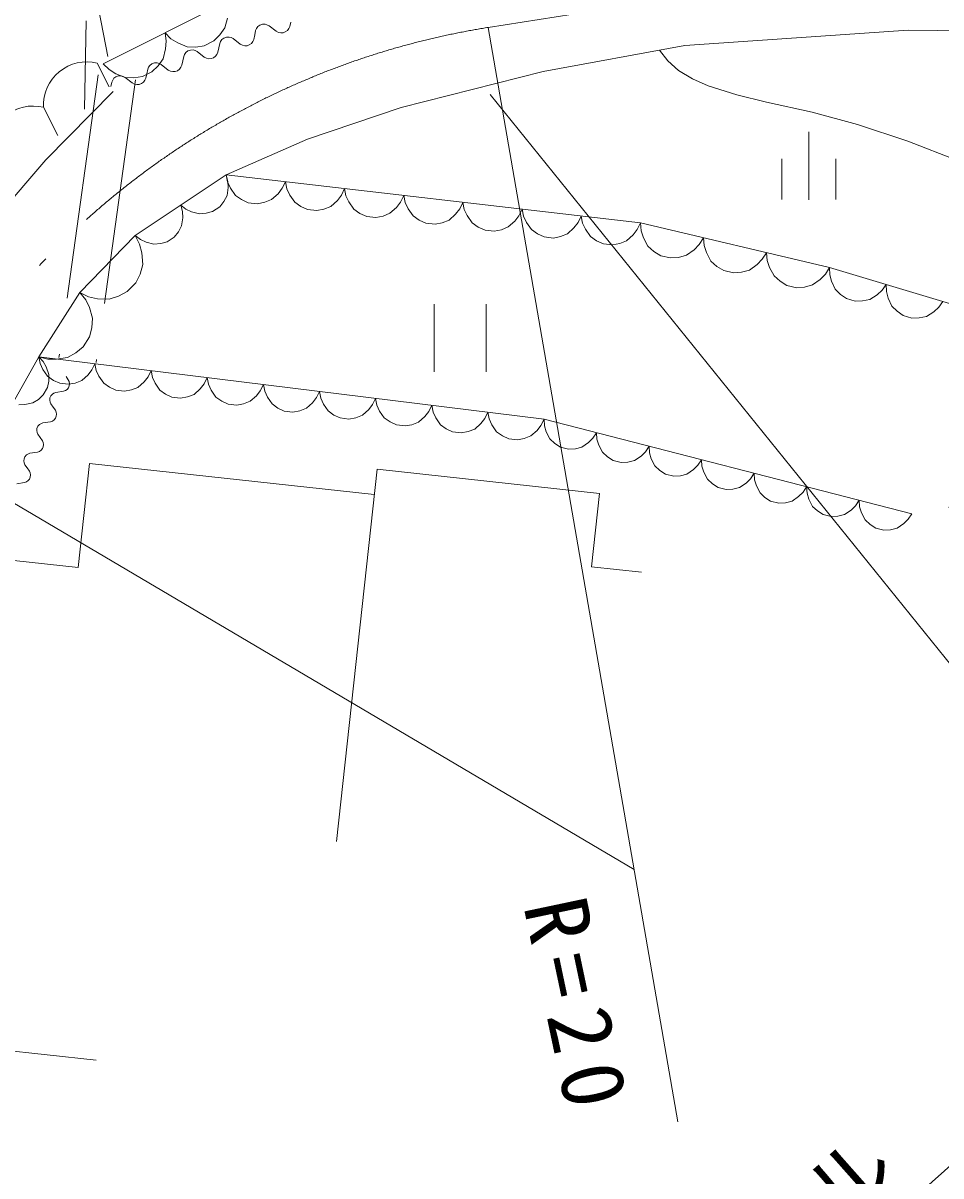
# Model space of a CAD drawing. Units: millimetres, scale not verified. Extents: x -625 to 708542, y -625 to 359900.
# Drawn here: x 516327 to 540723, y 250311 to 280959 of the extents above; entities that cross this region are included whole.
import ezdxf
from ezdxf.enums import TextEntityAlignment as Align

# ---------------------------------------------------------------- set-up
doc = ezdxf.new("R2010")
doc.units = ezdxf.units.MM
doc.header["$LTSCALE"] = 1000
doc.linetypes.add('DASHED', pattern=[7.5, 6, -1.5])
doc.linetypes.add('LONG_DASHED_DOTTED', pattern=[15.25, 12, -1.5, 0.25, -1.5])
doc.layers.add('S-SUV', color=7, linetype='Continuous', lineweight=13)
doc.styles.add('ＭＳ ゴシック', font='')
doc.styles.get('ＭＳ ゴシック').set_extended_font_data('MS Gothic')

msp = doc.modelspace()

# ---------------------------------------------------------------- linework, layer by layer
at = {"layer": 'S-SUV'}
for p, q in [((518581, 280067), (513369, 306706)), ((521746, 281521), (518460, 279878)), ((521691, 280831), (521760, 281092)), ((521559, 280642), (521691, 280831)), ((522509, 280760), (522484, 280643)), ((522534, 280812), (522509, 280760)), ((522569, 280865), (522534, 280812)), ((522622, 280904), (522569, 280865)), ((522689, 280928), (522622, 280904)), ((522758, 280931), (522689, 280928)), ((522810, 280914), (522758, 280931)), ((522868, 280889), (522810, 280914)), ((523056, 280741), (522868, 280889)), ((523113, 280710), (523056, 280741)), ((523354, 280761), (523297, 280722)), ((523392, 280813), (523354, 280761)), ((523415, 280870), (523392, 280813)), ((523440, 280987), (523415, 280870)), ((528690, 280843), (533727, 251752)), ((533920, 280364), (539852, 280767)), ((539852, 280767), (543697, 280730)), ((520103, 280699), (520259, 280541)), ((520132, 280478), (520103, 280699)), ((520117, 280270), (520132, 280478)), ((520259, 280541), (520438, 280430)), ((520438, 280430), (520688, 280330)), ((521142, 280356), (521397, 280484)), ((521397, 280484), (521559, 280642)), ((521577, 280469), (521553, 280417)), ((521612, 280522), (521577, 280469)), ((521666, 280560), (521612, 280522)), ((521733, 280584), (521666, 280560)), ((521802, 280587), (521733, 280584)), ((521854, 280571), (521802, 280587)), ((521911, 280546), (521854, 280571)), ((522100, 280398), (521911, 280546)), ((522435, 280470), (522397, 280418)), ((522458, 280526), (522435, 280470)), ((522484, 280643), (522458, 280526)), ((523177, 280698), (523113, 280710)), ((523238, 280701), (523177, 280698)), ((523297, 280722), (523238, 280701)), ((520047, 280009), (520117, 280270)), ((520621, 280126), (520597, 280074)), ((520656, 280179), (520621, 280126)), ((520710, 280217), (520656, 280179)), ((520688, 280330), (520918, 280321)), ((520777, 280241), (520710, 280217)), ((520846, 280244), (520777, 280241)), ((520898, 280228), (520846, 280244)), ((520955, 280202), (520898, 280228)), ((520918, 280321), (521142, 280356)), ((521143, 280054), (520955, 280202)), ((521479, 280126), (521441, 280075)), ((521502, 280183), (521479, 280126)), ((521527, 280300), (521502, 280183)), ((521553, 280417), (521527, 280300)), ((522157, 280367), (522100, 280398)), ((522220, 280354), (522157, 280367)), ((522281, 280357), (522220, 280354)), ((522341, 280379), (522281, 280357)), ((522397, 280418), (522341, 280379)), ((530149, 279668), (533920, 280364)), ((533239, 280238), (533467, 279952)), ((518298, 279894), (518614, 279268)), ((518460, 279878), (518616, 279720)), ((519700, 279835), (519665, 279782)), ((519754, 279873), (519700, 279835)), ((519821, 279898), (519754, 279873)), ((519754, 279662), (519916, 279820)), ((519890, 279901), (519821, 279898)), ((519941, 279884), (519890, 279901)), ((519916, 279820), (520047, 280009)), ((519999, 279859), (519941, 279884)), ((520187, 279711), (519999, 279859)), ((520546, 279839), (520523, 279783)), ((520571, 279957), (520546, 279839)), ((520597, 280074), (520571, 279957)), ((521200, 280023), (521143, 280054)), ((521264, 280011), (521200, 280023)), ((521325, 280014), (521264, 280011)), ((521385, 280036), (521325, 280014)), ((521441, 280075), (521385, 280036)), ((533467, 279952), (533744, 279702)), ((518616, 279720), (518794, 279609)), ((518797, 279530), (518744, 279492)), ((518794, 279609), (519045, 279508)), ((518864, 279554), (518797, 279530)), ((518933, 279557), (518864, 279554)), ((518985, 279541), (518933, 279557)), ((519043, 279516), (518985, 279541)), ((519231, 279367), (519043, 279516)), ((519275, 279500), (519499, 279535)), ((519499, 279535), (519754, 279662)), ((519615, 279613), (519590, 279496)), ((519640, 279730), (519615, 279613)), ((519665, 279782), (519640, 279730)), ((520244, 279680), (520187, 279711)), ((520308, 279668), (520244, 279680)), ((520369, 279671), (520308, 279668)), ((520429, 279692), (520369, 279671)), ((520485, 279731), (520429, 279692)), ((520523, 279783), (520485, 279731)), ((526377, 278716), (530149, 279668)), ((533744, 279702), (534119, 279474)), ((518684, 279387), (518659, 279270)), ((518709, 279439), (518684, 279387)), ((518744, 279492), (518709, 279439)), ((519045, 279508), (519275, 279500)), ((519288, 279336), (519231, 279367)), ((519352, 279324), (519288, 279336)), ((519413, 279327), (519352, 279324)), ((519472, 279349), (519413, 279327)), ((519529, 279388), (519472, 279349)), ((519567, 279439), (519529, 279388)), ((519590, 279496), (519567, 279439)), ((534119, 279474), (534537, 279292)), ((534537, 279292), (535301, 279047)), ((516935, 277321), (518721, 279141)), ((528738, 279058), (547826, 255421)), ((535301, 279047), (536086, 278858)), ((516868, 278719), (517249, 277969)), ((523887, 277874), (526377, 278716)), ((536086, 278858), (537296, 278592)), ((537296, 278592), (538505, 278264)), ((537211, 278064), (537211, 276264)), ((538505, 278264), (539840, 277815)), ((521726, 276922), (523887, 277874)), ((539840, 277815), (541165, 277305)), ((515280, 275402), (516935, 277321)), ((536491, 277348), (536491, 276268)), ((537931, 277348), (537931, 276268)), ((521726, 276922), (519309, 275314)), ((532735, 275646), (521726, 276922)), ((521726, 276922), (521764, 276734)), ((521771, 276751), (521726, 276922)), ((521750, 276375), (521779, 276587)), ((521764, 276734), (521841, 276570)), ((521779, 276587), (521771, 276751)), ((521841, 276570), (521974, 276379)), ((523107, 276423), (523215, 276566)), ((523215, 276566), (523299, 276740)), ((523299, 276740), (523337, 276552)), ((523337, 276552), (523414, 276388)), ((524788, 276384), (524872, 276557)), ((524872, 276557), (524910, 276370)), ((521553, 276075), (521665, 276214)), ((521665, 276214), (521750, 276375)), ((521974, 276379), (522136, 276265)), ((522136, 276265), (522314, 276184)), ((522314, 276184), (522558, 276156)), ((522558, 276156), (522750, 276194)), ((522750, 276194), (522934, 276268)), ((522934, 276268), (523107, 276423)), ((523414, 276388), (523547, 276197)), ((523547, 276197), (523709, 276083)), ((524506, 276086), (524680, 276241)), ((524680, 276241), (524788, 276384)), ((524910, 276370), (524986, 276205)), ((524986, 276205), (525120, 276015)), ((526252, 276059), (526360, 276202)), ((526360, 276202), (526444, 276375)), ((526444, 276375), (526482, 276187)), ((526482, 276187), (526559, 276023)), ((527933, 276019), (528017, 276193)), ((528017, 276193), (528055, 276005)), ((520518, 276118), (520656, 276009)), ((520562, 275947), (520518, 276118)), ((520571, 275783), (520562, 275947)), ((520656, 276009), (520806, 275939)), ((520806, 275939), (521013, 275885)), ((521013, 275885), (521194, 275901)), ((521194, 275901), (521366, 275950)), ((521366, 275950), (521553, 276075)), ((523709, 276083), (523887, 276002)), ((523887, 276002), (524131, 275974)), ((524131, 275974), (524322, 276011)), ((524322, 276011), (524506, 276086)), ((525120, 276015), (525282, 275900)), ((525282, 275900), (525460, 275820)), ((525895, 275829), (526079, 275903)), ((526079, 275903), (526252, 276059)), ((526559, 276023), (526692, 275832)), ((526692, 275832), (526854, 275718)), ((527652, 275721), (527825, 275876)), ((527825, 275876), (527933, 276019)), ((528055, 276005), (528132, 275841)), ((528132, 275841), (528265, 275650)), ((529398, 275694), (529506, 275837)), ((529506, 275837), (529590, 276011)), ((529590, 276011), (529628, 275823)), ((520457, 275410), (520541, 275571)), ((520541, 275571), (520571, 275783)), ((525460, 275820), (525703, 275792)), ((525703, 275792), (525895, 275829)), ((526854, 275718), (527032, 275638)), ((527032, 275638), (527276, 275609)), ((527276, 275609), (527468, 275647)), ((527468, 275647), (527652, 275721)), ((528265, 275650), (528427, 275536)), ((528427, 275536), (528605, 275455)), ((529040, 275465), (529224, 275539)), ((529224, 275539), (529398, 275694)), ((529628, 275823), (529704, 275659)), ((529704, 275659), (529837, 275468)), ((530970, 275512), (531078, 275655)), ((531078, 275655), (531162, 275828)), ((531162, 275828), (531200, 275641)), ((531200, 275641), (531277, 275476)), ((532651, 275472), (532735, 275646)), ((537764, 274460), (532735, 275646)), ((532735, 275646), (532752, 275438)), ((519309, 275314), (517838, 273796)), ((519309, 275314), (519447, 275205)), ((519425, 275084), (519309, 275314)), ((520157, 275146), (520345, 275271)), ((520345, 275271), (520457, 275410)), ((528605, 275455), (528849, 275427)), ((528849, 275427), (529040, 275465)), ((529837, 275468), (530000, 275353)), ((530000, 275353), (530177, 275273)), ((530177, 275273), (530421, 275245)), ((530421, 275245), (530613, 275282)), ((530613, 275282), (530797, 275357)), ((530797, 275357), (530970, 275512)), ((531277, 275476), (531410, 275286)), ((531410, 275286), (531572, 275171)), ((532369, 275174), (532543, 275330)), ((532543, 275330), (532651, 275472)), ((532752, 275438), (532814, 275251)), ((532814, 275251), (532934, 275028)), ((534299, 275074), (534411, 275251)), ((534411, 275251), (534429, 275043)), ((519488, 274853), (519425, 275084)), ((519447, 275205), (519598, 275136)), ((519598, 275136), (519804, 275081)), ((519804, 275081), (519985, 275097)), ((519985, 275097), (520157, 275146)), ((531572, 275171), (531750, 275091)), ((531750, 275091), (531994, 275063)), ((531994, 275063), (532185, 275100)), ((532185, 275100), (532369, 275174)), ((532934, 275028), (533095, 274884)), ((533957, 274787), (534164, 274933)), ((534164, 274933), (534299, 275074)), ((534429, 275043), (534491, 274856)), ((519512, 274544), (519488, 274853)), ((533095, 274884), (533277, 274775)), ((533277, 274775), (533537, 274714)), ((533537, 274714), (533749, 274730)), ((533749, 274730), (533957, 274787)), ((534491, 274856), (534610, 274633)), ((534610, 274633), (534771, 274489)), ((535840, 274538), (535975, 274678)), ((535975, 274678), (536087, 274855)), ((536087, 274855), (536105, 274648)), ((536105, 274648), (536167, 274461)), ((519441, 274288), (519512, 274544)), ((534771, 274489), (534953, 274380)), ((534953, 274380), (535213, 274318)), ((535213, 274318), (535425, 274335)), ((535425, 274335), (535633, 274392)), ((535633, 274392), (535840, 274538)), ((536167, 274461), (536287, 274238)), ((537651, 274283), (537764, 274460)), ((543789, 272657), (537764, 274460)), ((537764, 274460), (537768, 274270)), ((519097, 273820), (519325, 274055)), ((519325, 274055), (519441, 274288)), ((536287, 274238), (536447, 274094)), ((536447, 274094), (536630, 273984)), ((537101, 273939), (537309, 273997)), ((537309, 273997), (537516, 274142)), ((537516, 274142), (537651, 274283)), ((537768, 274270), (537815, 274096)), ((537815, 274096), (537912, 273886)), ((539158, 273854), (539270, 274009)), ((539270, 274009), (539275, 273819)), ((517838, 273796), (516747, 272088)), ((517838, 273796), (518068, 273684)), ((517991, 273602), (517838, 273796)), ((518615, 273618), (518868, 273696)), ((518868, 273696), (519097, 273820)), ((536630, 273984), (536889, 273923)), ((536889, 273923), (537101, 273939)), ((537912, 273886), (538051, 273746)), ((538051, 273746), (538211, 273637)), ((538831, 273611), (539027, 273733)), ((539027, 273733), (539158, 273854)), ((539275, 273819), (539321, 273645)), ((518095, 273397), (517991, 273602)), ((518068, 273684), (518304, 273631)), ((518176, 273111), (518095, 273397)), ((518304, 273631), (518615, 273618)), ((527257, 273490), (527257, 271690)), ((528638, 271690), (528638, 273490)), ((538211, 273637), (538444, 273567)), ((538444, 273567), (538638, 273571)), ((538638, 273571), (538831, 273611)), ((539321, 273645), (539418, 273436)), ((539418, 273436), (539557, 273296)), ((540534, 273283), (540664, 273403)), ((540664, 273403), (540776, 273559)), ((518159, 272858), (518176, 273111)), ((539557, 273296), (539717, 273186)), ((539717, 273186), (539950, 273116)), ((539950, 273116), (540144, 273120)), ((540144, 273120), (540337, 273161)), ((540337, 273161), (540534, 273283)), ((518095, 272616), (518159, 272858)), ((517925, 272351), (518095, 272616)), ((517511, 272069), (517733, 272192)), ((517733, 272192), (517925, 272351)), ((516747, 272088), (513237, 265873)), ((530173, 270428), (516747, 272088)), ((516747, 272088), (516782, 271909)), ((516862, 271958), (516747, 272088)), ((516747, 272088), (516984, 272027)), ((516782, 271909), (516853, 271753)), ((516943, 271818), (516862, 271958)), ((516984, 272027), (517216, 272023)), ((517216, 272023), (517511, 272069)), ((518158, 271739), (518239, 271903)), ((518239, 271903), (518274, 271725)), ((516853, 271753), (516979, 271571)), ((517011, 271619), (516943, 271818)), ((516979, 271571), (517132, 271461)), ((517008, 271440), (517011, 271619)), ((517470, 271559), (517529, 271474)), ((517889, 271458), (518054, 271604)), ((518054, 271604), (518158, 271739)), ((518274, 271725), (518345, 271568)), ((518345, 271568), (518470, 271386)), ((519546, 271420), (519650, 271555)), ((519650, 271555), (519731, 271719)), ((519731, 271719), (519765, 271541)), ((516864, 271075), (516973, 271268)), ((516973, 271268), (517008, 271440)), ((517132, 271461), (517300, 271383)), ((517300, 271383), (517531, 271355)), ((517532, 271262), (517498, 271222)), ((517529, 271474), (517552, 271426)), ((517531, 271355), (517713, 271389)), ((517554, 271313), (517532, 271262)), ((517552, 271426), (517562, 271371)), ((517562, 271371), (517554, 271313)), ((517713, 271389), (517889, 271458)), ((518470, 271386), (518623, 271277)), ((518623, 271277), (518792, 271199)), ((519205, 271205), (519380, 271274)), ((519380, 271274), (519546, 271420)), ((519765, 271541), (519837, 271384)), ((519837, 271384), (519962, 271202)), ((520872, 271089), (521038, 271235)), ((521038, 271235), (521142, 271370)), ((521142, 271370), (521222, 271534)), ((521222, 271534), (521257, 271356)), ((521257, 271356), (521329, 271200)), ((522633, 271186), (522714, 271350)), ((522714, 271350), (522749, 271172)), ((516583, 270861), (516735, 270956)), ((516735, 270956), (516864, 271075)), ((517042, 270992), (517035, 270935)), ((517035, 270935), (517048, 270882)), ((517066, 271048), (517042, 270992)), ((517105, 271094), (517066, 271048)), ((517146, 271117), (517105, 271094)), ((517195, 271139), (517146, 271117)), ((517400, 271171), (517195, 271139)), ((517453, 271189), (517400, 271171)), ((517498, 271222), (517453, 271189)), ((518792, 271199), (519023, 271170)), ((519023, 271170), (519205, 271205)), ((519962, 271202), (520115, 271092)), ((520115, 271092), (520283, 271014)), ((520283, 271014), (520515, 270986)), ((520515, 270986), (520697, 271020)), ((520697, 271020), (520872, 271089)), ((521329, 271200), (521454, 271017)), ((521454, 271017), (521607, 270908)), ((522364, 270905), (522530, 271051)), ((522530, 271051), (522633, 271186)), ((522749, 271172), (522820, 271015)), ((522820, 271015), (522946, 270833)), ((524021, 270866), (524125, 271001)), ((524125, 271001), (524206, 271166)), ((524206, 271166), (524241, 270987)), ((524241, 270987), (524312, 270831)), ((525617, 270817), (525698, 270981)), ((525698, 270981), (525732, 270803)), ((516214, 270811), (516378, 270817)), ((516378, 270817), (516583, 270861)), ((517048, 270882), (517066, 270836)), ((517066, 270836), (517125, 270751)), ((517125, 270751), (517185, 270666)), ((517185, 270666), (517207, 270618)), ((521607, 270908), (521775, 270830)), ((521775, 270830), (522006, 270801)), ((522006, 270801), (522189, 270836)), ((522189, 270836), (522364, 270905)), ((522946, 270833), (523099, 270723)), ((523099, 270723), (523267, 270646)), ((523267, 270646), (523498, 270617)), ((523498, 270617), (523680, 270651)), ((523680, 270651), (523856, 270720)), ((523856, 270720), (524021, 270866)), ((524312, 270831), (524437, 270648)), ((524437, 270648), (524590, 270539)), ((525347, 270536), (525513, 270682)), ((525513, 270682), (525617, 270817)), ((525732, 270803), (525804, 270646)), ((525804, 270646), (525929, 270464)), ((527005, 270498), (527109, 270632)), ((527109, 270632), (527190, 270797)), ((527190, 270797), (527224, 270618)), ((516851, 270330), (516801, 270309)), ((517055, 270362), (516851, 270330)), ((517108, 270380), (517055, 270362)), ((517154, 270414), (517108, 270380)), ((517188, 270454), (517154, 270414)), ((517209, 270505), (517188, 270454)), ((517207, 270618), (517217, 270563)), ((517217, 270563), (517209, 270505)), ((524590, 270539), (524759, 270461)), ((524759, 270461), (524990, 270432)), ((524990, 270432), (525172, 270467)), ((525172, 270467), (525347, 270536)), ((525929, 270464), (526082, 270354)), ((526082, 270354), (526251, 270277)), ((526664, 270282), (526839, 270351)), ((526839, 270351), (527005, 270498)), ((527224, 270618), (527296, 270462)), ((527296, 270462), (527421, 270279)), ((528497, 270313), (528600, 270448)), ((528600, 270448), (528681, 270612)), ((528681, 270612), (528716, 270434)), ((528716, 270434), (528788, 270277)), ((530092, 270263), (530173, 270428)), ((539946, 267913), (530173, 270428)), ((530173, 270428), (530184, 270254)), ((516697, 270183), (516690, 270127)), ((516690, 270127), (516703, 270073)), ((516721, 270240), (516697, 270183)), ((516703, 270073), (516721, 270027)), ((516760, 270285), (516721, 270240)), ((516721, 270027), (516781, 269942)), ((516801, 270309), (516760, 270285)), ((526251, 270277), (526482, 270248)), ((526482, 270248), (526664, 270282)), ((527421, 270279), (527574, 270170)), ((527574, 270170), (527742, 270092)), ((527742, 270092), (527974, 270063)), ((527974, 270063), (528156, 270098)), ((528156, 270098), (528331, 270167)), ((528331, 270167), (528497, 270313)), ((528788, 270277), (528913, 270095)), ((528913, 270095), (529066, 269985)), ((529823, 269982), (529988, 270129)), ((529988, 270129), (530092, 270263)), ((530184, 270254), (530233, 270096)), ((530233, 270096), (530329, 269907)), ((531472, 269922), (531569, 270068)), ((531569, 270068), (531580, 269894)), ((513420, 269770), (532566, 258460)), ((516781, 269942), (516840, 269857)), ((516840, 269857), (516863, 269809)), ((516863, 269809), (516873, 269755)), ((516873, 269755), (516865, 269696)), ((529066, 269985), (529234, 269908)), ((529234, 269908), (529465, 269879)), ((529465, 269879), (529647, 269913)), ((529647, 269913), (529823, 269982)), ((530329, 269907), (530461, 269784)), ((530461, 269784), (530612, 269689)), ((531181, 269688), (531357, 269807)), ((531357, 269807), (531472, 269922)), ((531580, 269894), (531629, 269737)), ((531629, 269737), (531726, 269548)), ((532868, 269563), (532965, 269709)), ((532965, 269709), (532976, 269535)), ((516377, 269432), (516352, 269375)), ((516415, 269477), (516377, 269432)), ((516456, 269500), (516415, 269477)), ((516506, 269522), (516456, 269500)), ((516711, 269554), (516506, 269522)), ((516764, 269572), (516711, 269554)), ((516809, 269605), (516764, 269572)), ((516843, 269646), (516809, 269605)), ((516865, 269696), (516843, 269646)), ((530612, 269689), (530828, 269634)), ((530828, 269634), (531006, 269644)), ((531006, 269644), (531181, 269688)), ((531726, 269548), (531858, 269425)), ((531858, 269425), (532008, 269330)), ((532577, 269329), (532753, 269447)), ((532753, 269447), (532868, 269563)), ((532976, 269535), (533025, 269377)), ((516352, 269375), (516345, 269318)), ((516345, 269318), (516358, 269265)), ((516358, 269265), (516377, 269219)), ((516377, 269219), (516436, 269134)), ((516436, 269134), (516495, 269049)), ((517789, 266489), (518089, 269247)), ((518089, 269247), (525661, 268422)), ((524656, 259205), (525735, 269100)), ((525735, 269100), (531651, 268455)), ((532008, 269330), (532225, 269275)), ((532225, 269275), (532402, 269285)), ((532402, 269285), (532577, 269329)), ((533025, 269377), (533122, 269189)), ((533122, 269189), (533254, 269066)), ((534149, 269088), (534264, 269204)), ((534264, 269204), (534361, 269350)), ((534361, 269350), (534372, 269176)), ((534372, 269176), (534421, 269018)), ((516464, 268797), (516419, 268764)), ((516498, 268838), (516464, 268797)), ((516495, 269049), (516518, 269001)), ((516520, 268888), (516498, 268838)), ((516518, 269001), (516528, 268947)), ((516528, 268947), (516520, 268888)), ((533254, 269066), (533404, 268971)), ((533404, 268971), (533621, 268915)), ((533621, 268915), (533798, 268925)), ((533798, 268925), (533973, 268970)), ((533973, 268970), (534149, 269088)), ((534421, 269018), (534518, 268830)), ((534518, 268830), (534650, 268706)), ((535545, 268729), (535660, 268845)), ((535660, 268845), (535758, 268991)), ((535758, 268991), (535769, 268817)), ((535769, 268817), (535817, 268659)), ((516366, 268746), (516161, 268714)), ((516419, 268764), (516366, 268746)), ((534650, 268706), (534800, 268612)), ((534800, 268612), (535017, 268556)), ((535017, 268556), (535194, 268566)), ((535194, 268566), (535369, 268611)), ((535369, 268611), (535545, 268729)), ((535817, 268659), (535914, 268470)), ((536941, 268370), (537057, 268485)), ((537057, 268485), (537154, 268632)), ((537154, 268632), (537165, 268458)), ((531651, 268455), (531438, 266502)), ((535914, 268470), (536046, 268347)), ((536046, 268347), (536197, 268253)), ((536197, 268253), (536413, 268197)), ((536413, 268197), (536590, 268207)), ((536590, 268207), (536766, 268251)), ((536766, 268251), (536941, 268370)), ((537165, 268458), (537213, 268300)), ((537213, 268300), (537310, 268111)), ((538453, 268126), (538550, 268272)), ((538550, 268272), (538561, 268098)), ((537310, 268111), (537442, 267988)), ((537442, 267988), (537593, 267893)), ((537593, 267893), (537809, 267838)), ((537987, 267848), (538162, 267892)), ((538162, 267892), (538337, 268011)), ((538337, 268011), (538453, 268126)), ((538561, 268098), (538610, 267941)), ((538610, 267941), (538706, 267752)), ((539849, 267767), (539946, 267913)), ((537809, 267838), (537987, 267848)), ((538706, 267752), (538838, 267629)), ((538838, 267629), (538989, 267534)), ((539558, 267533), (539733, 267651)), ((539733, 267651), (539849, 267767)), ((538989, 267534), (539205, 267479)), ((539205, 267479), (539383, 267489)), ((539383, 267489), (539558, 267533)), ((516084, 266675), (517789, 266489)), ((531438, 266502), (532764, 266358)), ((522830, 234413), (547224, 256167)), ((518271, 253388), (514682, 253779))]:
    msp.add_line(p, q, dxfattribs=at)
at = {"layer": 'S-SUV', "linetype": 'DASHED'}
for p, q in [((518293, 296013), (517958, 278671)), ((518326, 279584), (517280, 272071)), ((519316, 279446), (518270, 271933)), ((544291, 273049), (540542, 267491))]:
    msp.add_line(p, q, dxfattribs=at)
at = {"layer": 'S-SUV', "linetype": 'LONG_DASHED_DOTTED'}
msp.add_line((528690, 280843), (541393, 282843), dxfattribs=at)
msp.add_arc((531987, 260231), 20874, 99.0881, 152.8062, dxfattribs=at)
at = {"layer": 'S-SUV'}
for centre in [(518024, 278771), (516593, 277596)]:
    msp.add_arc(centre, 1157, 76.2706, 182.5308, dxfattribs=at)

# ---------------------------------------------------------------- texts
at = {"layer": 'S-SUV', "style": 'ＭＳ ゴシック'}
msp.add_text('ガードレール', height=1686, rotation=41.5, dxfattribs=at).set_placement((529724, 240790), align=Align.BOTTOM_LEFT)
at = {"layer": 'S-SUV', "insert": (529595, 257495), "char_height": 1686, "attachment_point": 7, "rotation": 281.9, "style": 'ＭＳ ゴシック'}
msp.add_mtext('\\T1.3;R=20', dxfattribs=at)

doc.saveas('drawing.dxf')
